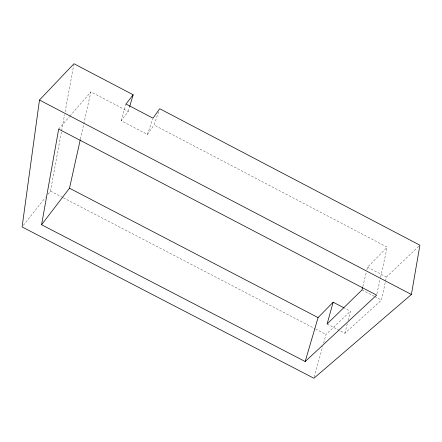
<?xml version="1.0" encoding="UTF-8"?>
<svg xmlns="http://www.w3.org/2000/svg" width="442" height="442" viewBox="0 0 442 442"><rect width="100%" height="100%" fill="white"/><g stroke="black" fill="none" stroke-linecap="round" stroke-linejoin="round"><path stroke-width="0.33" stroke-dasharray="2.21 1.66" d="M47.929 194.325L50.471 191.115L61.477 131.501M61.604 130.821L64.604 114.561M65.107 111.848L73.737 65.101M327.091 324.008L344.893 333.274L381.49 300.079L386.391 277.062L419.9 245.211M376.91 293.792L380.446 277.808M380.59 277.14L387.214 247.166L154.043 124.992L158.811 111.323M80.416 139.042L90.886 91.897L128.241 111.467L121.169 120.721L147.429 134.473L154.043 124.992M362.832 286.576L366.241 272.548M366.893 269.874L367.54 267.206L387.214 247.166M344.893 333.274L347.246 323.92M348.092 320.577L350.445 311.223L344.489 308.113M314.273 376.927L322.715 346.384M323.632 343.069L326.019 334.439L350.445 311.223M121.169 120.721L125.97 104.019M128.241 111.467L129.755 106.34M147.429 134.473L152.783 118.843M23.371 225.343L45.388 197.535M58.681 129.086L69.416 116.688M69.864 116.174L90.886 91.897M50.471 191.115L62.714 197.486M63.328 197.806L314.997 328.704M315.61 329.025L326.019 334.439M367.54 267.206L386.391 277.062M362.02 289.913L374.192 296.267M374.799 296.588L381.49 300.079"/><path stroke-width="0.66" d="M39.476 100.025L22.1 226.95L313.903 378.253L411.397 294.483L419.9 245.211L159.717 108.721L153.004 118.191L125.97 104.019L133.158 94.792L73.985 63.747L39.476 100.025L411.397 294.483M41.576 224.746L58.681 129.086L376.617 295.123L305.168 361.528L41.576 224.746L69.499 188.209L80.267 139.716M362.667 287.245L362.02 289.913L327.091 324.008L333.169 302.212L343.893 307.803M305.168 361.528L318.069 317.594L333.169 302.212M129.755 106.34L133.158 94.792M69.499 188.209L318.069 317.594"/></g></svg>
